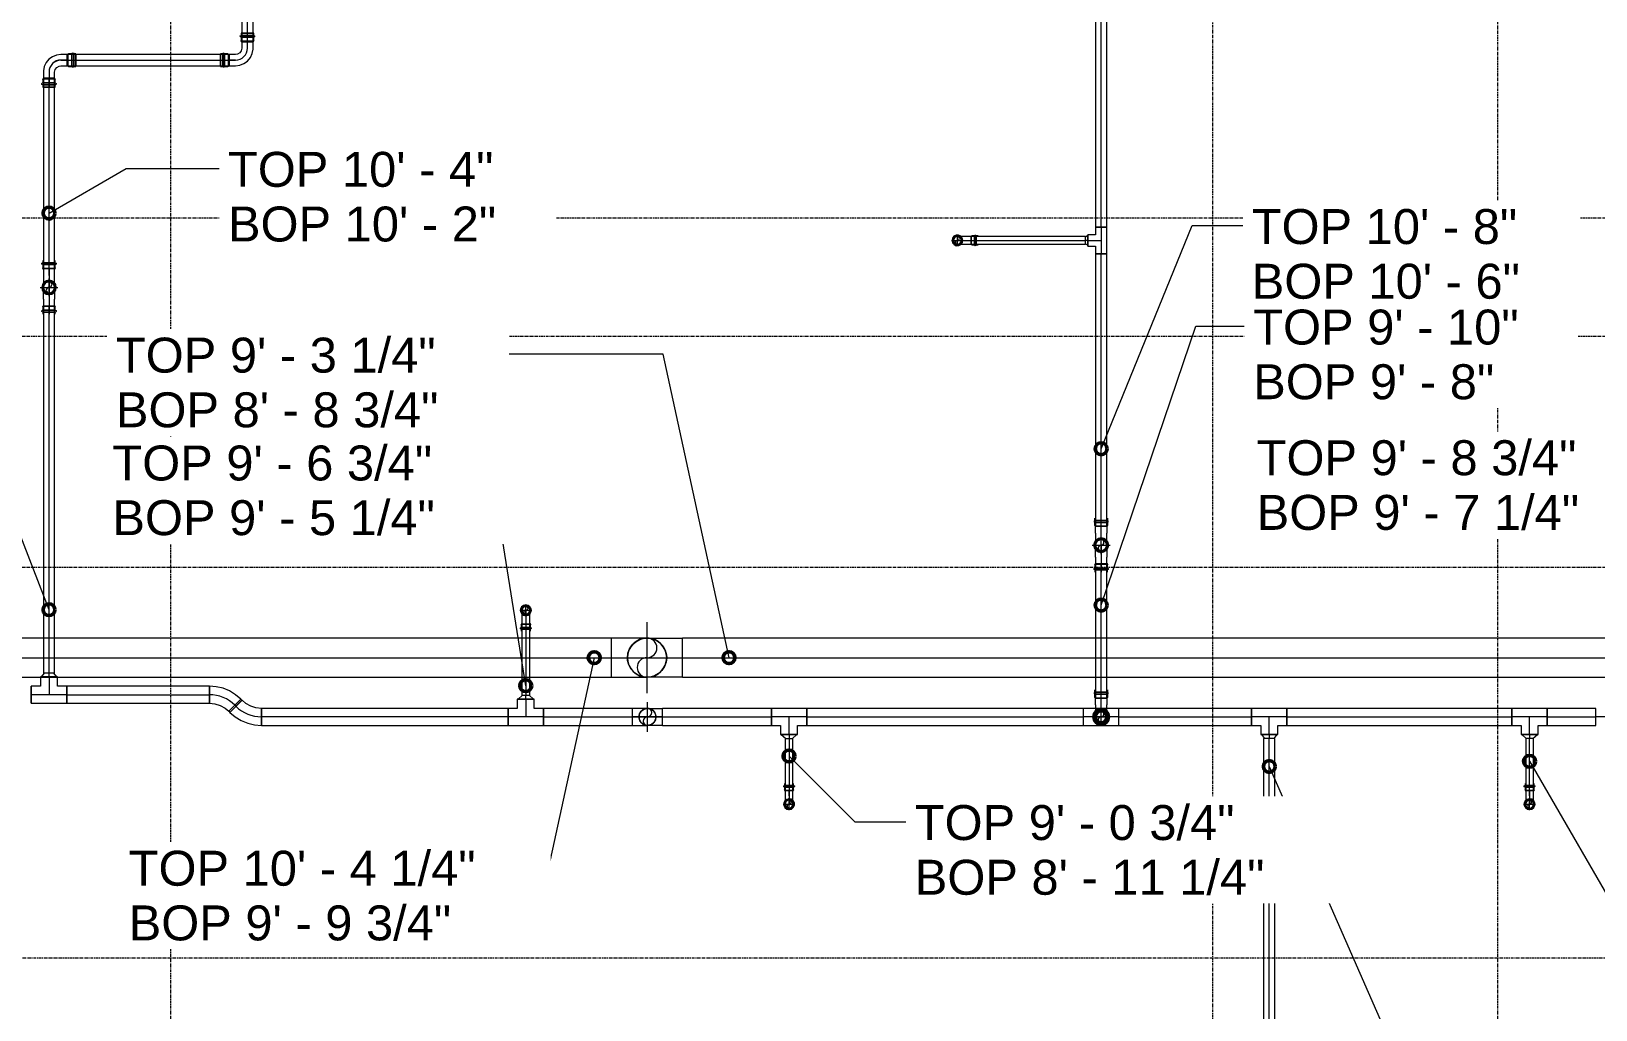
# Model space of a CAD drawing. Header units: inches. Extents: x -3679 to 241, y -496 to 1784.
# Drawn here: x -811.5 to -547.4, y 264.3 to 429.5 of the extents above; entities that cross this region are included whole.
import ezdxf

# ---------------------------------------------------------------- set-up
doc = ezdxf.new("R2010")
doc.units = ezdxf.units.IN
doc.header["$MEASUREMENT"] = 0
doc.linetypes.add('Grid Line', pattern=[0.875, 0.5, -0.125, 0.125, -0.125])
for name, color, linetype, lineweight in [('G-ANNO-DIMS', 111, 'Continuous', 9), ('P-PIPE', 3, 'Continuous', 9), ('P-PIPE-CNTR', 3, 'Continuous', 9), ('S-GRID', 1, 'Continuous', 9)]:
    doc.layers.add(name, color=color, linetype=linetype, lineweight=lineweight)
doc.styles.add('Arial_1', font='arial.ttf', dxfattribs={"height": 5.901198})

# ---------------------------------------------------------------- blocks, each defined once
blk = doc.blocks.new('Elbow - Welded - Generic - Standard-V1-MAIN LEVEL')
at = {"layer": 'P-PIPE'}
blk.add_line((-713.52, 323.74), (-713.52, 323.74), dxfattribs=at)
blk.add_line((-713.52, 323.74), (-713.52, 323.74), dxfattribs=at)
at = {"layer": 'P-PIPE', "flags": 128}
for points in [[(-707.53, 327.06), (-707.62, 327.06), (-707.9, 327.06), (-708.36, 327.06), (-708.97, 327.06), (-709.73, 327.06), (-710.6, 327.06), (-711.57, 327.06), (-712.59, 327.06), (-713.52, 327.06)], [(-713.52, 320.43), (-712.46, 320.43), (-711.44, 320.43), (-710.48, 320.43), (-709.62, 320.43), (-708.88, 320.43), (-708.29, 320.43), (-707.86, 320.43), (-707.6, 320.43), (-707.53, 320.43)]]:
    blk.add_lwpolyline(points, dxfattribs=at)
at = {"layer": 'P-PIPE'}
for start, end in [(0, 180), (180, 0)]:
    blk.add_arc((-707.53, 323.74), 3.31, start, end, dxfattribs=at)
blk = doc.blocks.new('Elbow - Welded - Generic - Standard-V2-MAIN LEVEL')
at = {"layer": 'P-PIPE'}
blk.add_line((-701.55, 323.74), (-701.55, 323.74), dxfattribs=at)
blk.add_line((-701.55, 323.74), (-701.55, 323.74), dxfattribs=at)
at = {"layer": 'P-PIPE', "flags": 128}
for points in [[(-710.84, 323.74), (-710.75, 324.52), (-710.48, 325.26), (-710.04, 325.91), (-709.45, 326.44), (-708.76, 326.82), (-708, 327.02), (-707.53, 327.06)], [(-707.53, 327.06), (-707.44, 327.06), (-707.16, 327.06), (-706.71, 327.06), (-706.09, 327.06), (-705.34, 327.06), (-704.46, 327.06), (-703.5, 327.06), (-702.47, 327.06), (-701.55, 327.06)], [(-707.53, 327.06), (-706.75, 326.96), (-706.01, 326.69), (-705.36, 326.25), (-704.83, 325.67), (-704.46, 324.98), (-704.25, 324.22), (-704.22, 323.74)], [(-707.53, 320.43), (-708.31, 320.52), (-709.05, 320.8), (-709.7, 321.24), (-710.23, 321.82), (-710.61, 322.51), (-710.81, 323.27), (-710.84, 323.74)], [(-704.22, 323.74), (-704.31, 322.96), (-704.59, 322.23), (-705.03, 321.57), (-705.61, 321.04), (-706.3, 320.67), (-707.06, 320.46), (-707.53, 320.43)], [(-701.55, 320.43), (-702.6, 320.43), (-703.62, 320.43), (-704.58, 320.43), (-705.44, 320.43), (-706.18, 320.43), (-706.77, 320.43), (-707.2, 320.43), (-707.46, 320.43), (-707.53, 320.43)]]:
    blk.add_lwpolyline(points, dxfattribs=at)
at = {"layer": 'P-PIPE'}
for start, end in [(0, 180), (180, 0)]:
    blk.add_arc((-707.53, 323.74), 3.31, start, end, dxfattribs=at)
blk = doc.blocks.new('Victaulic-VicPress316-Elbow 90-45deg Style P568_P571 - Standard-V5-MAIN LEVEL')
at = {"layer": 'P-PIPE'}
for p, q in [((-559.33, 302.52), (-559.33, 302.18)), ((-559.33, 301.89), (-559.33, 301.44)), ((-559.22, 302.52), (-559.22, 301.22)), ((-559.22, 301.33), (-559.22, 300.39)), ((-558.56, 301.33), (-559.22, 301.33)), ((-559.22, 301.33), (-558.56, 301.33)), ((-558.56, 302.52), (-558.56, 302.52)), ((-558.56, 302.52), (-558.56, 302.52)), ((-558.56, 302.52), (-558.56, 302.52)), ((-558.56, 302.52), (-558.56, 302.52)), ((-558.56, 302.18), (-558.56, 302.18)), ((-558.56, 302.18), (-558.56, 302.18)), ((-558.56, 301.89), (-558.56, 301.89)), ((-558.56, 301.89), (-558.56, 301.89)), ((-557.9, 301.33), (-558.56, 301.33)), ((-558.56, 301.33), (-557.9, 301.33)), ((-558.56, 300.39), (-558.56, 301.33)), ((-558.56, 301.22), (-558.56, 301.22)), ((-558.56, 301.22), (-558.56, 301.22)), ((-557.9, 301.22), (-557.9, 302.52)), ((-557.9, 300.39), (-557.9, 301.33)), ((-557.79, 302.18), (-557.79, 302.52)), ((-557.79, 301.44), (-557.79, 301.89)), ((-558.56, 300.39), (-558.56, 299)), ((-558.56, 299), (-558.56, 299))]:
    blk.add_line(p, q, dxfattribs=at)
at = {"layer": 'P-PIPE', "flags": 128}
for points in [[(-559.33, 301.89), (-559.45, 301.96), (-559.46, 302.1), (-559.35, 302.18), (-559.33, 302.18)], [(-559.33, 302.18), (-559.23, 302.18), (-558.98, 302.18), (-558.63, 302.18), (-558.56, 302.18)], [(-558.56, 302.18), (-558.92, 302.18), (-559.2, 302.18), (-559.32, 302.18), (-559.33, 302.18)], [(-559.33, 301.89), (-559.23, 301.89), (-558.98, 301.89), (-558.63, 301.89), (-558.56, 301.89)], [(-558.56, 301.89), (-558.92, 301.89), (-559.2, 301.89), (-559.32, 301.89), (-559.33, 301.89)], [(-559.22, 301.22), (-559.33, 301.41), (-559.33, 301.44)], [(-557.79, 302.18), (-557.89, 302.18), (-558.14, 302.18), (-558.49, 302.18), (-558.56, 302.18)], [(-558.56, 302.18), (-558.2, 302.18), (-557.92, 302.18), (-557.8, 302.18), (-557.79, 302.18)], [(-557.79, 301.89), (-557.89, 301.89), (-558.14, 301.89), (-558.49, 301.89), (-558.56, 301.89)], [(-558.56, 301.89), (-558.2, 301.89), (-557.92, 301.89), (-557.8, 301.89), (-557.79, 301.89)], [(-557.79, 301.44), (-557.88, 301.24), (-557.9, 301.22)], [(-557.79, 302.18), (-557.67, 302.11), (-557.66, 301.98), (-557.77, 301.89), (-557.79, 301.89)], [(-558.56, 299.91), (-558.96, 299.82), (-559.28, 299.56), (-559.45, 299.19), (-559.45, 298.78), (-559.26, 298.42), (-558.93, 298.17), (-558.56, 298.09)], [(-558.56, 299.77), (-558.92, 299.67), (-559.2, 299.42), (-559.32, 299.07), (-559.26, 298.7), (-559.04, 298.4), (-558.69, 298.25), (-558.56, 298.23)], [(-559.22, 300.39), (-559.22, 299.89), (-559.22, 299.46), (-559.22, 299.15), (-559.22, 299.01), (-559.22, 299)], [(-558.56, 298.09), (-558.16, 298.18), (-557.84, 298.44), (-557.67, 298.81), (-557.67, 299.22), (-557.86, 299.58), (-558.19, 299.83), (-558.56, 299.91)], [(-558.56, 298.23), (-558.2, 298.33), (-557.92, 298.58), (-557.8, 298.93), (-557.86, 299.3), (-558.08, 299.6), (-558.43, 299.75), (-558.56, 299.77)], [(-557.9, 299), (-557.9, 299.09), (-557.9, 299.36), (-557.9, 299.76), (-557.9, 300.25), (-557.9, 300.39)]]:
    blk.add_lwpolyline(points, dxfattribs=at)
at = {"layer": 'P-PIPE'}
for radius, start, end in [(0.767, 90, 270), (0.767, 90, 270), (0.767, 90, 270), (0.658, 90, 270), (0.658, 90, 270), (0.658, 90, 180), (0.658, 180, 270), (0.767, 270, 90), (0.767, 270, 90), (0.767, 270, 90), (0.658, 270, 90), (0.658, 270, 90), (0.658, 0, 90), (0.658, 270, 0)]:
    blk.add_arc((-558.56, 299), radius, start, end, dxfattribs=at)
blk = doc.blocks.new('Elbow - Welded - Generic - Standard-V6-MAIN LEVEL')
at = {"layer": 'P-PIPE'}
blk.add_line((-704.95, 313.74), (-704.95, 313.74), dxfattribs=at)
blk.add_line((-704.95, 313.74), (-704.95, 313.74), dxfattribs=at)
at = {"layer": 'P-PIPE', "flags": 128}
for points in [[(-708.91, 313.74), (-708.81, 314.25), (-708.55, 314.69), (-708.14, 315.01), (-707.65, 315.17), (-707.47, 315.18)], [(-707.47, 315.18), (-707.38, 315.18), (-707.1, 315.18), (-706.67, 315.18), (-706.11, 315.18), (-705.47, 315.18), (-704.95, 315.18)], [(-707.47, 315.18), (-706.96, 315.09), (-706.52, 314.82), (-706.2, 314.42), (-706.04, 313.92), (-706.03, 313.74)], [(-707.47, 312.31), (-707.98, 312.4), (-708.42, 312.66), (-708.74, 313.07), (-708.89, 313.56), (-708.91, 313.74)], [(-706.03, 313.74), (-706.12, 313.23), (-706.39, 312.79), (-706.8, 312.47), (-707.29, 312.32), (-707.47, 312.31)], [(-704.95, 312.31), (-705.63, 312.31), (-706.26, 312.31), (-706.79, 312.31), (-707.18, 312.31), (-707.42, 312.31), (-707.47, 312.31)]]:
    blk.add_lwpolyline(points, dxfattribs=at)
at = {"layer": 'P-PIPE'}
for start, end in [(0, 180), (180, 0)]:
    blk.add_arc((-707.47, 313.74), 1.44, start, end, dxfattribs=at)
blk = doc.blocks.new('Elbow - Welded - Generic - Standard-1127339-MAIN LEVEL')
at = {"layer": 'P-PIPE'}
blk.add_line((-332, 316.26), (-332, 316.26), dxfattribs=at)
blk.add_line((-332, 316.26), (-332, 316.26), dxfattribs=at)
at = {"layer": 'P-PIPE', "flags": 128}
for points in [[(-333.44, 316.26), (-333.44, 315.58), (-333.44, 314.95), (-333.44, 314.42), (-333.44, 314.03), (-333.44, 313.8), (-333.44, 313.74)], [(-330.56, 313.74), (-330.56, 313.84), (-330.56, 314.11), (-330.56, 314.54), (-330.56, 315.1), (-330.56, 315.75), (-330.56, 316.26)]]:
    blk.add_lwpolyline(points, dxfattribs=at)
at = {"layer": 'P-PIPE'}
for start, end in [(90, 270), (270, 90)]:
    blk.add_arc((-332, 313.74), 1.44, start, end, dxfattribs=at)
blk = doc.blocks.new('Transition - Generic - Plumbing-CW-1126388-MAIN LEVEL')
at = {"layer": 'P-PIPE'}
for radius, start, end in [(1.3125, 0, 180), (0.8125, 0, 180), (1.3125, 180, 0), (0.8125, 180, 0)]:
    blk.add_arc((-182.12, 313.742802), radius, start, end, dxfattribs=at)
blk = doc.blocks.new('Elbow - Welded - Generic - Standard-1134765-MAIN LEVEL')
at = {"layer": 'P-PIPE'}
for p, q in [((2.8, 0.77), (0.77, 2.8)), ((0.77, 2.8), (2.8, 0.77)), ((-2.52, -1.44), (-2.52, 1.44)), ((-2.52, 1.44), (-2.52, -1.44))]:
    blk.add_line(p, q, dxfattribs=at)
at = {"layer": 'P-PIPE', "flags": 128}
for points in [[(0.77, 2.8), (0.04, 2.21), (-0.78, 1.77), (-1.68, 1.51), (-2.52, 1.44)], [(-2.52, -1.44), (-1.34, -1.34), (-0.18, -1.07), (0.91, -0.61), (1.92, 0.01), (2.8, 0.77)]]:
    blk.add_lwpolyline(points, dxfattribs=at)
blk = doc.blocks.new('Victaulic-VicPress316-Elbow 90-45deg Style P568_P571 - Standard-V4-MAIN LEVEL')
at = {"layer": 'P-PIPE'}
for p, q in [((-1.06, 4.55), (-1.06, 4.17)), ((1.06, 4.55), (-1.06, 4.55)), ((-1.06, 4.55), (1.06, 4.55)), ((-1.06, 4.17), (1.06, 4.17)), ((1.06, 4.17), (-1.06, 4.17)), ((-1.06, 3.85), (-1.06, 3.29)), ((-1.06, 3.85), (1.06, 3.85)), ((1.06, 3.85), (-1.06, 3.85)), ((-0.95, 4.55), (-0.95, 3.07)), ((-0.95, 4.55), (0.95, 4.55)), ((0.95, 4.55), (-0.95, 4.55)), ((-0.95, 3.18), (-0.95, 2.02)), ((0, 3.18), (-0.95, 3.18)), ((-0.95, 3.18), (0, 3.18)), ((-0.95, 3.07), (0.95, 3.07)), ((0.95, 3.07), (-0.95, 3.07)), ((0, 3.18), (0.95, 3.18)), ((0.95, 3.18), (0, 3.18)), ((0, 2.02), (0, 3.18)), ((0.95, 3.07), (0.95, 4.55)), ((0.95, 2.02), (0.95, 3.18)), ((1.06, 4.17), (1.06, 4.55)), ((1.06, 3.29), (1.06, 3.85)), ((-4.17, 1.06), (-4.55, 1.06)), ((-4.55, 1.06), (-4.55, -1.06)), ((-4.55, -1.06), (-4.55, 1.06)), ((-3.07, 0.95), (-4.55, 0.95)), ((-4.55, -0.95), (-4.55, 0.95)), ((-4.55, 0.95), (-4.55, -0.95)), ((-4.17, -1.06), (-4.17, 1.06)), ((-4.17, 1.06), (-4.17, -1.06)), ((-3.29, 1.06), (-3.85, 1.06)), ((-3.85, -1.06), (-3.85, 1.06)), ((-3.85, 1.06), (-3.85, -1.06)), ((-2.02, 0.95), (-3.18, 0.95)), ((-3.18, 0), (-3.18, 0.95)), ((-3.18, 0.95), (-3.18, 0)), ((-3.07, -0.95), (-3.07, 0.95)), ((-3.07, 0.95), (-3.07, -0.95)), ((-4.55, -0.95), (-3.07, -0.95)), ((-4.55, -1.06), (-4.17, -1.06)), ((-3.85, -1.06), (-3.29, -1.06)), ((-3.18, 0), (-3.18, -0.95)), ((-3.18, -0.95), (-3.18, 0)), ((-2.02, 0), (-3.18, 0)), ((-3.18, -0.95), (-2.02, -0.95))]:
    blk.add_line(p, q, dxfattribs=at)
at = {"layer": 'P-PIPE', "flags": 128}
for points in [[(-1.06, 3.85), (-1.2, 3.92), (-1.21, 4.08), (-1.08, 4.17), (-1.06, 4.17)], [(1.06, 4.17), (0.97, 4.17), (0.71, 4.17), (0.32, 4.17), (-0.12, 4.17), (-0.54, 4.17), (-0.86, 4.17), (-1.04, 4.17), (-1.06, 4.17)], [(-1.06, 4.17), (-0.97, 4.17), (-0.71, 4.17), (-0.32, 4.17), (0.12, 4.17), (0.54, 4.17), (0.86, 4.17), (1.04, 4.17), (1.06, 4.17)], [(-1.06, 3.85), (-0.97, 3.85), (-0.71, 3.85), (-0.32, 3.85), (0.12, 3.85), (0.54, 3.85), (0.86, 3.85), (1.04, 3.85), (1.06, 3.85)], [(1.06, 3.85), (0.97, 3.85), (0.71, 3.85), (0.32, 3.85), (-0.12, 3.85), (-0.54, 3.85), (-0.86, 3.85), (-1.04, 3.85), (-1.06, 3.85)], [(-0.95, 3.07), (-1.06, 3.26), (-1.06, 3.29)], [(1.06, 3.29), (0.97, 3.09), (0.95, 3.07)], [(1.06, 4.17), (1.2, 4.1), (1.21, 3.94), (1.08, 3.85), (1.06, 3.85)], [(-4.17, 1.06), (-4.1, 1.2), (-3.94, 1.21), (-3.85, 1.08), (-3.85, 1.06)], [(-4.17, 1.06), (-4.17, 0.97), (-4.17, 0.71), (-4.17, 0.32), (-4.17, -0.12), (-4.17, -0.54), (-4.17, -0.86), (-4.17, -1.04), (-4.17, -1.06)], [(-4.17, -1.06), (-4.17, -0.97), (-4.17, -0.71), (-4.17, -0.32), (-4.17, 0.12), (-4.17, 0.54), (-4.17, 0.86), (-4.17, 1.04), (-4.17, 1.06)], [(-3.85, -1.06), (-3.85, -0.97), (-3.85, -0.71), (-3.85, -0.32), (-3.85, 0.12), (-3.85, 0.54), (-3.85, 0.86), (-3.85, 1.04), (-3.85, 1.06)], [(-3.85, 1.06), (-3.85, 0.97), (-3.85, 0.71), (-3.85, 0.32), (-3.85, -0.12), (-3.85, -0.54), (-3.85, -0.86), (-3.85, -1.04), (-3.85, -1.06)], [(-3.29, 1.06), (-3.09, 0.97), (-3.07, 0.95)], [(-0.95, 2.02), (-1.04, 1.58), (-1.3, 1.22), (-1.69, 1), (-2.02, 0.95)], [(-2.02, -0.95), (-1.28, -0.86), (-0.59, -0.58), (0.02, -0.15), (0.49, 0.43), (0.81, 1.1), (0.94, 1.83), (0.95, 2.02)], [(-3.85, -1.06), (-3.92, -1.2), (-4.08, -1.21), (-4.17, -1.08), (-4.17, -1.06)], [(-3.07, -0.95), (-3.26, -1.06), (-3.29, -1.06)]]:
    blk.add_lwpolyline(points, dxfattribs=at)
at = {"layer": 'P-PIPE'}
blk.add_arc((-2.02, 2.02), 2.02, 270, 0, dxfattribs=at)
blk = doc.blocks.new('Victaulic-VicPress316-Elbow 90-45deg Style P568_P571 - Standard-V3-MAIN LEVEL')
at = {"layer": 'P-PIPE'}
for p, q in [((-201.6, 167.03), (-201.6, 167.03)), ((-201.6, 167.03), (-201.6, 165.02)), ((-202.65, 163.74), (-202.65, 163.18)), ((-202.55, 165.02), (-202.55, 163.85)), ((-202.55, 163.96), (-202.55, 162.48)), ((-202.55, 163.85), (-201.6, 163.85)), ((-201.6, 163.85), (-202.55, 163.85)), ((-201.6, 165.02), (-201.6, 163.85)), ((-201.6, 163.96), (-201.6, 163.96)), ((-201.6, 163.96), (-201.6, 163.96)), ((-201.6, 163.85), (-200.65, 163.85)), ((-200.65, 163.85), (-201.6, 163.85)), ((-200.65, 163.85), (-200.65, 165.02)), ((-200.65, 162.48), (-200.65, 163.96)), ((-200.54, 163.18), (-200.54, 163.74)), ((-202.65, 162.86), (-202.65, 162.48)), ((-201.6, 163.18), (-201.6, 163.18)), ((-201.6, 163.18), (-201.6, 163.18)), ((-201.6, 162.86), (-201.6, 162.86)), ((-201.6, 162.86), (-201.6, 162.86)), ((-201.6, 162.48), (-201.6, 162.48)), ((-201.6, 162.48), (-201.6, 162.48)), ((-201.6, 162.48), (-201.6, 162.48)), ((-201.6, 162.48), (-201.6, 162.48)), ((-200.54, 162.48), (-200.54, 162.86))]:
    blk.add_line(p, q, dxfattribs=at)
at = {"layer": 'P-PIPE', "flags": 128}
for points in [[(-201.6, 168.25), (-202.06, 168.16), (-202.46, 167.9), (-202.72, 167.5), (-202.82, 167.04), (-202.73, 166.57), (-202.47, 166.17), (-202.07, 165.9), (-201.61, 165.81), (-201.6, 165.81)], [(-202.55, 167.03), (-202.45, 167.44), (-202.19, 167.77), (-201.82, 167.95), (-201.6, 167.98)], [(-201.6, 166.08), (-202, 166.17), (-202.33, 166.43), (-202.52, 166.81), (-202.55, 167.03)], [(-202.55, 165.02), (-202.55, 165.62), (-202.55, 166.17), (-202.55, 166.61), (-202.55, 166.91), (-202.55, 167.03), (-202.55, 167.03)], [(-201.6, 165.81), (-201.13, 165.9), (-200.73, 166.16), (-200.47, 166.56), (-200.37, 167.02), (-200.46, 167.49), (-200.72, 167.89), (-201.12, 168.16), (-201.58, 168.25), (-201.6, 168.25)], [(-201.6, 167.98), (-201.19, 167.89), (-200.86, 167.63), (-200.67, 167.25), (-200.65, 167.03)], [(-200.65, 167.03), (-200.74, 166.62), (-201, 166.29), (-201.37, 166.11), (-201.6, 166.08)], [(-200.65, 167.03), (-200.65, 166.94), (-200.65, 166.67), (-200.65, 166.24), (-200.65, 165.71), (-200.65, 165.11), (-200.65, 165.02)], [(-202.65, 163.74), (-202.57, 163.94), (-202.55, 163.96)], [(-200.65, 163.96), (-200.54, 163.77), (-200.54, 163.74)], [(-202.65, 162.86), (-202.79, 162.93), (-202.8, 163.09), (-202.68, 163.18), (-202.65, 163.18)], [(-202.65, 163.18), (-202.56, 163.18), (-202.3, 163.18), (-201.92, 163.18), (-201.6, 163.18)], [(-201.6, 163.18), (-202.03, 163.18), (-202.38, 163.18), (-202.6, 163.18), (-202.65, 163.18)], [(-202.65, 162.86), (-202.56, 162.86), (-202.3, 162.86), (-201.92, 162.86), (-201.6, 162.86)], [(-201.6, 162.86), (-202.03, 162.86), (-202.38, 162.86), (-202.6, 162.86), (-202.65, 162.86)], [(-200.54, 163.18), (-200.63, 163.18), (-200.89, 163.18), (-201.27, 163.18), (-201.6, 163.18)], [(-201.6, 163.18), (-201.16, 163.18), (-200.81, 163.18), (-200.59, 163.18), (-200.54, 163.18)], [(-200.54, 162.86), (-200.63, 162.86), (-200.89, 162.86), (-201.27, 162.86), (-201.6, 162.86)], [(-201.6, 162.86), (-201.16, 162.86), (-200.81, 162.86), (-200.59, 162.86), (-200.54, 162.86)], [(-200.54, 163.18), (-200.4, 163.11), (-200.39, 162.95), (-200.51, 162.86), (-200.54, 162.86)]]:
    blk.add_lwpolyline(points, dxfattribs=at)
at = {"layer": 'P-PIPE'}
for radius, start, end in [(1.06, 90, 270), (1.06, 90, 270), (1.06, 90, 270), (0.95, 90, 270), (0.95, 90, 270), (0.95, 90, 180), (0.95, 180, 270), (1.06, 270, 90), (1.06, 270, 90), (1.06, 270, 90), (0.95, 270, 90), (0.95, 270, 90), (0.95, 0, 90), (0.95, 270, 0)]:
    blk.add_arc((-201.6, 167.03), radius, start, end, dxfattribs=at)
blk = doc.blocks.new('Victaulic-VicPress316-Elbow 90-45deg Style P568_P571 - Standard-523083-MAIN LEVEL')
at = {"layer": 'P-PIPE'}
for p, q in [((-436.17, 302.52), (-436.17, 302.18)), ((-436.17, 301.89), (-436.17, 301.44)), ((-436.06, 302.52), (-436.06, 301.22)), ((-436.06, 301.33), (-436.06, 300.39)), ((-436.06, 301.33), (-435.41, 301.33)), ((-435.41, 301.33), (-436.06, 301.33)), ((-435.41, 302.52), (-435.41, 302.52)), ((-435.41, 302.52), (-435.41, 302.52)), ((-435.41, 302.52), (-435.41, 302.52)), ((-435.41, 302.52), (-435.41, 302.52)), ((-435.41, 302.18), (-435.41, 302.18)), ((-435.41, 302.18), (-435.41, 302.18)), ((-435.41, 301.89), (-435.41, 301.89)), ((-435.41, 301.89), (-435.41, 301.89)), ((-435.41, 301.33), (-434.75, 301.33)), ((-434.75, 301.33), (-435.41, 301.33)), ((-435.41, 300.39), (-435.41, 301.33)), ((-435.41, 301.22), (-435.41, 301.22)), ((-435.41, 301.22), (-435.41, 301.22)), ((-434.75, 301.22), (-434.75, 302.52)), ((-434.75, 300.39), (-434.75, 301.33)), ((-434.64, 302.18), (-434.64, 302.52)), ((-434.64, 301.44), (-434.64, 301.89)), ((-435.41, 299), (-435.41, 300.39)), ((-435.41, 299), (-435.41, 299))]:
    blk.add_line(p, q, dxfattribs=at)
at = {"layer": 'P-PIPE', "flags": 128}
for points in [[(-436.17, 301.89), (-436.29, 301.96), (-436.3, 302.1), (-436.19, 302.18), (-436.17, 302.18)], [(-436.17, 302.18), (-436.08, 302.18), (-435.83, 302.18), (-435.47, 302.18), (-435.41, 302.18)], [(-435.41, 302.18), (-435.77, 302.18), (-436.05, 302.18), (-436.17, 302.18), (-436.17, 302.18)], [(-436.17, 301.89), (-436.08, 301.89), (-435.83, 301.89), (-435.47, 301.89), (-435.41, 301.89)], [(-435.41, 301.89), (-435.77, 301.89), (-436.05, 301.89), (-436.17, 301.89), (-436.17, 301.89)], [(-436.06, 301.22), (-436.17, 301.41), (-436.17, 301.44)], [(-434.64, 302.18), (-434.73, 302.18), (-434.98, 302.18), (-435.34, 302.18), (-435.41, 302.18)], [(-435.41, 302.18), (-435.04, 302.18), (-434.76, 302.18), (-434.64, 302.18), (-434.64, 302.18)], [(-434.64, 301.89), (-434.73, 301.89), (-434.98, 301.89), (-435.34, 301.89), (-435.41, 301.89)], [(-435.41, 301.89), (-435.04, 301.89), (-434.76, 301.89), (-434.64, 301.89), (-434.64, 301.89)], [(-434.64, 301.44), (-434.73, 301.24), (-434.75, 301.22)], [(-434.64, 302.18), (-434.52, 302.11), (-434.51, 301.98), (-434.62, 301.89), (-434.64, 301.89)], [(-435.41, 299.91), (-435.8, 299.82), (-436.12, 299.56), (-436.3, 299.19), (-436.29, 298.78), (-436.1, 298.42), (-435.78, 298.17), (-435.41, 298.09)], [(-435.41, 299.77), (-435.77, 299.67), (-436.05, 299.42), (-436.17, 299.07), (-436.11, 298.7), (-435.88, 298.4), (-435.54, 298.25), (-435.41, 298.23)], [(-436.06, 300.39), (-436.06, 299.89), (-436.06, 299.46), (-436.06, 299.15), (-436.06, 299.01), (-436.06, 299)], [(-435.41, 298.09), (-435.01, 298.18), (-434.69, 298.44), (-434.51, 298.81), (-434.52, 299.22), (-434.71, 299.58), (-435.03, 299.83), (-435.41, 299.91)], [(-435.41, 298.23), (-435.04, 298.33), (-434.76, 298.58), (-434.64, 298.93), (-434.7, 299.3), (-434.93, 299.6), (-435.27, 299.75), (-435.41, 299.77)], [(-434.75, 299), (-434.75, 299.09), (-434.75, 299.36), (-434.75, 299.76), (-434.75, 300.25), (-434.75, 300.39)]]:
    blk.add_lwpolyline(points, dxfattribs=at)
at = {"layer": 'P-PIPE'}
for radius, start, end in [(0.767, 90, 270), (0.767, 90, 270), (0.767, 90, 270), (0.657, 90, 270), (0.657, 90, 270), (0.657, 90, 180), (0.657, 180, 270), (0.767, 270, 90), (0.767, 270, 90), (0.767, 270, 90), (0.658, 270, 90), (0.658, 270, 90), (0.658, 0, 90), (0.658, 270, 0)]:
    blk.add_arc((-435.41, 299), radius, start, end, dxfattribs=at)
blk = doc.blocks.new('Victaulic-VicPress316-Elbow 90-45deg Style P568_P571 - Standard-1125944-MAIN LEVEL')
at = {"layer": 'P-PIPE'}
for p, q in [((-202.65, 171.58), (-202.65, 171.2)), ((-202.65, 170.88), (-202.65, 170.32)), ((-202.55, 171.58), (-202.55, 170.1)), ((-202.55, 170.21), (-202.55, 169.05)), ((-201.6, 170.21), (-202.55, 170.21)), ((-202.55, 170.21), (-201.6, 170.21)), ((-201.6, 171.58), (-201.6, 171.58)), ((-201.6, 171.58), (-201.6, 171.58)), ((-201.6, 171.58), (-201.6, 171.58)), ((-201.6, 171.58), (-201.6, 171.58)), ((-201.6, 171.2), (-201.6, 171.2)), ((-201.6, 171.2), (-201.6, 171.2)), ((-201.6, 170.88), (-201.6, 170.88)), ((-201.6, 170.88), (-201.6, 170.88)), ((-200.65, 170.21), (-201.6, 170.21)), ((-201.6, 170.21), (-200.65, 170.21)), ((-201.6, 169.05), (-201.6, 170.21)), ((-201.6, 170.1), (-201.6, 170.1)), ((-201.6, 170.1), (-201.6, 170.1)), ((-201.6, 169.05), (-201.6, 167.03)), ((-200.65, 170.1), (-200.65, 171.58)), ((-200.65, 169.05), (-200.65, 170.21)), ((-200.54, 171.2), (-200.54, 171.58)), ((-200.54, 170.32), (-200.54, 170.88)), ((-201.6, 167.03), (-201.6, 167.03))]:
    blk.add_line(p, q, dxfattribs=at)
at = {"layer": 'P-PIPE', "flags": 128}
for points in [[(-202.65, 170.88), (-202.79, 170.95), (-202.8, 171.11), (-202.68, 171.2), (-202.65, 171.2)], [(-202.65, 171.2), (-202.56, 171.2), (-202.3, 171.2), (-201.92, 171.2), (-201.6, 171.2)], [(-201.6, 171.2), (-202.03, 171.2), (-202.38, 171.2), (-202.6, 171.2), (-202.65, 171.2)], [(-202.65, 170.88), (-202.56, 170.88), (-202.3, 170.88), (-201.92, 170.88), (-201.6, 170.88)], [(-201.6, 170.88), (-202.03, 170.88), (-202.38, 170.88), (-202.6, 170.88), (-202.65, 170.88)], [(-202.55, 170.1), (-202.65, 170.29), (-202.65, 170.32)], [(-202.55, 169.05), (-202.55, 168.44), (-202.55, 167.89), (-202.55, 167.45), (-202.55, 167.15), (-202.55, 167.03), (-202.55, 167.03)], [(-200.54, 171.2), (-200.63, 171.2), (-200.89, 171.2), (-201.27, 171.2), (-201.6, 171.2)], [(-201.6, 171.2), (-201.16, 171.2), (-200.81, 171.2), (-200.59, 171.2), (-200.54, 171.2)], [(-200.54, 170.88), (-200.63, 170.88), (-200.89, 170.88), (-201.27, 170.88), (-201.6, 170.88)], [(-201.6, 170.88), (-201.16, 170.88), (-200.81, 170.88), (-200.59, 170.88), (-200.54, 170.88)], [(-200.54, 170.32), (-200.62, 170.12), (-200.65, 170.1)], [(-200.65, 167.03), (-200.65, 167.12), (-200.65, 167.39), (-200.65, 167.82), (-200.65, 168.35), (-200.65, 168.95), (-200.65, 169.05)], [(-200.54, 171.2), (-200.4, 171.13), (-200.39, 170.97), (-200.51, 170.88), (-200.54, 170.88)], [(-201.6, 168.25), (-202.06, 168.16), (-202.46, 167.9), (-202.72, 167.5), (-202.82, 167.04), (-202.73, 166.57), (-202.47, 166.17), (-202.07, 165.9), (-201.61, 165.81), (-201.6, 165.81)], [(-201.6, 168.09), (-202.03, 168), (-202.38, 167.74), (-202.6, 167.35), (-202.65, 166.91), (-202.51, 166.49), (-202.21, 166.17), (-201.8, 165.99), (-201.6, 165.97)], [(-201.6, 165.81), (-201.13, 165.9), (-200.73, 166.16), (-200.47, 166.56), (-200.37, 167.02), (-200.46, 167.49), (-200.72, 167.89), (-201.12, 168.16), (-201.58, 168.25), (-201.6, 168.25)], [(-201.6, 165.97), (-201.16, 166.06), (-200.81, 166.32), (-200.59, 166.71), (-200.54, 167.15), (-200.68, 167.57), (-200.98, 167.89), (-201.39, 168.07), (-201.6, 168.09)]]:
    blk.add_lwpolyline(points, dxfattribs=at)
at = {"layer": 'P-PIPE'}
for radius, start, end in [(1.06, 90, 270), (1.06, 90, 270), (1.06, 90, 270), (0.95, 90, 270), (0.95, 90, 270), (0.95, 90, 180), (0.95, 180, 270), (1.06, 270, 90), (1.06, 270, 90), (1.06, 270, 90), (0.95, 270, 90), (0.95, 270, 90), (0.95, 0, 90), (0.95, 270, 0)]:
    blk.add_arc((-201.6, 167.03), radius, start, end, dxfattribs=at)

msp = doc.modelspace()

# ---------------------------------------------------------------- linework, layer by layer
at = {"layer": 'G-ANNO-DIMS'}
for p, q in [((-808.48, 398.8), (-795.43, 406.34)), ((-795.43, 406.34), (-779.77, 406.34)), ((-630.88, 359.01), (-615.51, 396.68)), ((-615.51, 396.68), (-606.96, 396.68)), ((-630.88, 332.62), (-614.89, 379.7)), ((-614.89, 379.7), (-606.71, 379.7)), ((-704.79, 374.96), (-741.63, 374.96)), ((-693.69, 323.74), (-704.79, 374.96)), ((-808.48, 331.84), (-818.13, 356.76)), ((-734.04, 356.76), (-742.22, 356.76)), ((-728, 319.01), (-734.04, 356.76)), ((-540.83, 357.64), (-549.07, 357.64)), ((-716.45, 323.74), (-724.18, 288.33)), ((-683.56, 307.13), (-672.47, 296.04)), ((-602.5, 305.37), (-574.69, 241.96)), ((-558.56, 306.24), (-535.88, 266.95)), ((-672.47, 296.04), (-663.84, 296.04)), ((-724.18, 288.33), (-735.39, 288.33))]:
    msp.add_line(p, q, dxfattribs=at)
at = {"layer": 'G-ANNO-DIMS', "lineweight": 50}
for centre in [(-808.48, 398.8), (-630.88, 359.01), (-808.48, 331.84), (-630.88, 332.62), (-716.45, 323.74), (-693.69, 323.74), (-728, 319.01), (-683.56, 307.13), (-602.5, 305.37), (-558.56, 306.24)]:
    msp.add_circle(centre, 1, dxfattribs=at)
at = {"layer": 'P-PIPE'}
for p, q in [((-631.83, 493.78), (-631.83, 396.44)), ((-629.93, 396.44), (-629.93, 493.78)), ((-775.93, 490), (-775.93, 427.81)), ((-774.03, 427.81), (-774.03, 490)), ((-774.03, 427.81), (-775.93, 427.81)), ((-778.16, 425.58), (-805.3, 425.58)), ((-805.3, 423.68), (-805.3, 425.58)), ((-778.16, 423.68), (-778.16, 425.58)), ((-805.3, 423.68), (-778.16, 423.68)), ((-809.43, 421.45), (-809.43, 389.44)), ((-807.53, 421.45), (-809.43, 421.45)), ((-807.53, 389.44), (-807.53, 421.45)), ((-629.93, 396.44), (-631.83, 396.44)), ((-631.83, 396.44), (-631.83, 395.14)), ((-631.83, 396.44), (-629.92, 396.44)), ((-629.92, 396.44), (-631.83, 396.44)), ((-629.92, 391.95), (-629.92, 396.44)), ((-633.53, 394.85), (-652.81, 394.85)), ((-652.81, 393.53), (-652.81, 394.85)), ((-652.81, 393.53), (-633.53, 393.53)), ((-633.12, 395), (-633.53, 394.75)), ((-633.53, 393.53), (-633.53, 394.85)), ((-633.53, 393.63), (-633.12, 393.38)), ((-631.83, 395.14), (-633.12, 395.14)), ((-633.12, 395.14), (-633.12, 393.24)), ((-633.12, 393.24), (-633.12, 395.14)), ((-633.12, 393.24), (-631.83, 393.24)), ((-631.83, 393.24), (-631.83, 391.95)), ((-631.83, 391.95), (-629.92, 391.95)), ((-629.92, 391.95), (-631.83, 391.95)), ((-631.83, 391.95), (-631.83, 345.92)), ((-629.93, 391.95), (-631.83, 391.95)), ((-629.93, 345.92), (-629.93, 391.95)), ((-807.53, 389.44), (-809.43, 389.44)), ((-809.43, 383.08), (-809.43, 321.14)), ((-807.53, 383.08), (-809.43, 383.08)), ((-807.53, 321.14), (-807.53, 383.08)), ((-629.93, 345.92), (-631.83, 345.92)), ((-631.83, 339.56), (-631.83, 316.92)), ((-629.93, 339.56), (-631.83, 339.56)), ((-629.93, 316.92), (-629.93, 339.56)), ((-728.66, 329.41), (-728.66, 317.39)), ((-728.66, 329.41), (-727.34, 329.41)), ((-727.34, 317.39), (-727.34, 329.41)), ((-713.52, 327.06), (-990.02, 327.06)), ((-713.52, 320.43), (-713.52, 327.06)), ((-289.63, 327.06), (-701.55, 327.06)), ((-701.55, 320.43), (-701.55, 327.06)), ((-990.02, 320.43), (-713.52, 320.43)), ((-809.92, 320.48), (-809.92, 318.93)), ((-807.04, 320.48), (-809.92, 320.48)), ((-809.92, 320.48), (-807.04, 320.48)), ((-809.29, 321.14), (-809.79, 320.48)), ((-807.53, 321.14), (-809.43, 321.14)), ((-807.17, 320.48), (-807.67, 321.14)), ((-807.04, 318.93), (-807.04, 320.48)), ((-701.55, 320.43), (-289.63, 320.43)), ((-809.92, 318.93), (-811.47, 318.93)), ((-811.47, 318.93), (-811.47, 316.06)), ((-811.47, 316.06), (-811.47, 318.93)), ((-805.49, 318.93), (-807.04, 318.93)), ((-781.41, 318.93), (-805.49, 318.93)), ((-805.49, 316.06), (-805.49, 318.93)), ((-805.49, 318.93), (-805.49, 316.06)), ((-805.49, 316.06), (-805.49, 318.93)), ((-781.41, 316.06), (-781.41, 318.93)), ((-728.56, 317.39), (-729.31, 316.73)), ((-728.66, 317.39), (-727.34, 317.39)), ((-726.69, 316.73), (-727.44, 317.39)), ((-629.93, 316.92), (-631.83, 316.92)), ((-811.47, 316.06), (-805.49, 316.06)), ((-805.49, 316.06), (-781.41, 316.06)), ((-778.13, 314.69), (-776.1, 316.73)), ((-778.13, 314.69), (-777.94, 314.51)), ((-777.94, 314.51), (-775.91, 316.54)), ((-775.91, 316.54), (-776.1, 316.73)), ((-730.99, 315.18), (-772.62, 315.18)), ((-772.62, 315.18), (-772.62, 312.31)), ((-730.99, 315.18), (-730.99, 312.31)), ((-729.44, 315.18), (-730.99, 315.18)), ((-730.99, 315.18), (-730.99, 312.31)), ((-730.99, 312.31), (-730.99, 315.18)), ((-729.44, 316.73), (-729.44, 315.18)), ((-726.56, 316.73), (-729.44, 316.73)), ((-729.44, 316.73), (-726.56, 316.73)), ((-726.56, 315.18), (-726.56, 316.73)), ((-725.01, 315.18), (-726.56, 315.18)), ((-709.99, 315.18), (-725.01, 315.18)), ((-725.01, 312.31), (-725.01, 315.18)), ((-725.01, 315.18), (-725.01, 312.31)), ((-725.01, 312.31), (-725.01, 315.18)), ((-709.99, 312.31), (-709.99, 315.18)), ((-686.55, 315.18), (-704.95, 315.18)), ((-704.95, 312.31), (-704.95, 315.18)), ((-680.57, 315.18), (-686.55, 315.18)), ((-686.55, 312.31), (-686.55, 315.18)), ((-686.55, 315.18), (-686.55, 312.31)), ((-686.55, 312.31), (-686.55, 315.18)), ((-633.87, 315.18), (-680.57, 315.18)), ((-680.57, 312.31), (-680.57, 315.18)), ((-680.57, 312.31), (-680.57, 315.18)), ((-680.57, 315.18), (-680.57, 312.31)), ((-627.88, 315.18), (-633.87, 315.18)), ((-633.87, 312.31), (-633.87, 315.18)), ((-605.49, 315.18), (-627.88, 315.18)), ((-627.88, 312.31), (-627.88, 315.18)), ((-599.51, 315.18), (-605.49, 315.18)), ((-605.49, 312.31), (-605.49, 315.18)), ((-605.49, 315.18), (-605.49, 312.31)), ((-605.49, 312.31), (-605.49, 315.18)), ((-561.55, 315.18), (-599.51, 315.18)), ((-599.51, 312.31), (-599.51, 315.18)), ((-599.51, 312.31), (-599.51, 315.18)), ((-599.51, 315.18), (-599.51, 312.31)), ((-555.57, 315.18), (-561.55, 315.18)), ((-561.55, 312.31), (-561.55, 315.18)), ((-561.55, 315.18), (-561.55, 312.31)), ((-561.55, 312.31), (-561.55, 315.18)), ((-555.57, 312.31), (-555.57, 315.18)), ((-555.57, 315.18), (-555.57, 312.31)), ((-547.4, 315.18), (-555.57, 315.18)), ((-555.57, 312.31), (-555.57, 315.18)), ((-547.4, 312.31), (-547.4, 315.18)), ((-772.62, 312.31), (-730.99, 312.31)), ((-730.99, 312.31), (-725.01, 312.31)), ((-725.01, 312.31), (-709.99, 312.31)), ((-704.95, 312.31), (-686.55, 312.31)), ((-686.55, 312.31), (-685, 312.31)), ((-685, 312.31), (-685, 310.75)), ((-682.12, 312.31), (-680.57, 312.31)), ((-682.12, 310.75), (-682.12, 312.31)), ((-680.57, 312.31), (-633.87, 312.31)), ((-633.87, 312.31), (-627.88, 312.31)), ((-627.88, 312.31), (-605.49, 312.31)), ((-605.49, 312.31), (-603.94, 312.31)), ((-603.94, 312.31), (-603.94, 310.75)), ((-601.06, 312.31), (-599.51, 312.31)), ((-601.06, 310.75), (-601.06, 312.31)), ((-599.51, 312.31), (-561.55, 312.31)), ((-561.55, 312.31), (-560, 312.31)), ((-560, 312.31), (-560, 310.75)), ((-557.12, 312.31), (-555.57, 312.31)), ((-557.12, 310.75), (-557.12, 312.31)), ((-555.57, 312.31), (-547.4, 312.31)), ((-682.12, 310.75), (-685, 310.75)), ((-685, 310.75), (-682.12, 310.75)), ((-684.87, 310.75), (-684.12, 310.09)), ((-684.22, 310.09), (-684.22, 301.33)), ((-684.22, 310.09), (-682.9, 310.09)), ((-683, 310.09), (-682.25, 310.75)), ((-682.9, 301.33), (-682.9, 310.09)), ((-601.06, 310.75), (-603.94, 310.75)), ((-603.94, 310.75), (-601.06, 310.75)), ((-603.81, 310.75), (-603.31, 310.09)), ((-603.45, 310.09), (-603.45, 215.82)), ((-601.55, 310.09), (-603.45, 310.09)), ((-601.69, 310.09), (-601.19, 310.75)), ((-601.55, 215.82), (-601.55, 310.09)), ((-557.12, 310.75), (-560, 310.75)), ((-560, 310.75), (-557.12, 310.75)), ((-559.87, 310.75), (-559.12, 310.09)), ((-559.22, 310.09), (-559.22, 301.33)), ((-557.9, 310.09), (-559.22, 310.09)), ((-558, 310.09), (-557.25, 310.75)), ((-557.9, 301.33), (-557.9, 310.09)), ((-684.22, 301.33), (-682.9, 301.33)), ((-557.9, 301.33), (-559.22, 301.33))]:
    msp.add_line(p, q, dxfattribs=at)
for centre, radius, start, end in [((-655.14, 394.19), 0.657, 0, 180), ((-655.14, 394.19), 0.658, 180, 0), ((-655.14, 393.86), 0.329, 90, 270), ((-655.14, 394.52), 0.329, 270, 90), ((-808.48, 386.26), 0.95, 0, 180), ((-808.48, 386.26), 0.95, 180, 0), ((-808.48, 385.79), 0.475, 90, 270), ((-808.48, 386.74), 0.475, 270, 90), ((-630.88, 342.74), 0.95, 0, 180), ((-630.88, 343.21), 0.475, 270, 90), ((-630.88, 342.74), 0.95, 180, 0), ((-630.88, 342.26), 0.475, 90, 270), ((-728, 331.74), 0.658, 0, 180), ((-728, 331.74), 0.658, 180, 0), ((-728, 331.41), 0.329, 90, 270), ((-728, 332.07), 0.329, 270, 90), ((-707.53, 323.74), 3.31, 0, 180), ((-707.53, 325.4), 1.66, 270, 90), ((-707.53, 323.74), 3.31, 180, 0), ((-707.53, 322.09), 1.66, 90, 270), ((-707.47, 313.74), 1.44, 0, 180), ((-707.47, 314.46), 0.719, 270, 90), ((-630.88, 313.74), 1.44, 0, 180), ((-630.88, 313.74), 0.95, 0, 180), ((-630.88, 314.22), 0.475, 270, 90), ((-707.47, 313.74), 1.44, 180, 0), ((-707.47, 313.02), 0.719, 90, 270), ((-630.88, 313.74), 1.44, 180, 0), ((-630.88, 313.74), 0.95, 180, 0), ((-630.88, 313.27), 0.475, 90, 270), ((-683.56, 299), 0.658, 0, 180), ((-683.56, 299), 0.658, 180, 0), ((-683.56, 298.67), 0.329, 90, 270), ((-683.56, 299.33), 0.329, 270, 90), ((-558.56, 299), 0.658, 0, 180), ((-558.56, 299), 0.658, 180, 0), ((-558.56, 298.67), 0.329, 90, 270), ((-558.56, 299.33), 0.329, 270, 90)]:
    msp.add_arc(centre, radius, start, end, dxfattribs=at)
at = {"layer": 'P-PIPE-CNTR'}
for p, q in [((-630.88, 396.44), (-630.88, 493.78)), ((-630.88, 396.44), (-630.88, 493.78)), ((-774.98, 427.81), (-774.98, 490)), ((-774.98, 427.81), (-774.98, 490)), ((-774.98, 426.65), (-774.98, 429.18)), ((-774.98, 426.65), (-774.98, 427.81)), ((-808.48, 422.62), (-808.48, 421.45)), ((-808.48, 422.62), (-808.48, 420.08)), ((-805.3, 424.63), (-806.46, 424.63)), ((-805.3, 424.63), (-778.16, 424.63)), ((-805.3, 424.63), (-778.16, 424.63)), ((-778.16, 424.63), (-777, 424.63)), ((-808.48, 389.44), (-808.48, 421.45)), ((-808.48, 389.44), (-808.48, 421.45)), ((-630.88, 396.44), (-630.88, 391.95)), ((-656.14, 394.19), (-654.14, 394.19)), ((-655.14, 393.19), (-655.14, 395.19)), ((-655.14, 394.19), (-653.75, 394.19)), ((-653.75, 394.19), (-652.81, 394.19)), ((-653.75, 394.19), (-651.62, 394.19)), ((-652.81, 394.19), (-633.53, 394.19)), ((-652.81, 394.19), (-633.53, 394.19)), ((-633.12, 394.19), (-633.53, 394.19)), ((-633.12, 394.19), (-630.88, 394.19)), ((-630.88, 345.92), (-630.88, 391.95)), ((-630.88, 345.92), (-630.88, 391.95)), ((-808.48, 389.44), (-808.48, 388.28)), ((-808.48, 388.28), (-808.48, 386.26)), ((-809.98, 386.26), (-806.98, 386.26)), ((-808.48, 384.76), (-808.48, 387.76)), ((-808.48, 386.26), (-808.48, 384.25)), ((-808.48, 384.25), (-808.48, 383.08)), ((-808.48, 384.25), (-808.48, 381.71)), ((-808.48, 321.14), (-808.48, 383.08)), ((-808.48, 321.14), (-808.48, 383.08)), ((-630.88, 344.75), (-630.88, 347.29)), ((-630.88, 344.75), (-630.88, 345.92)), ((-630.88, 342.74), (-630.88, 344.75)), ((-630.88, 341.24), (-630.88, 344.24)), ((-632.38, 342.74), (-629.38, 342.74)), ((-630.88, 342.74), (-630.88, 340.72)), ((-630.88, 340.72), (-630.88, 339.56)), ((-630.88, 340.72), (-630.88, 338.19)), ((-630.88, 316.92), (-630.88, 339.56)), ((-630.88, 316.92), (-630.88, 339.56)), ((-728, 330.74), (-728, 332.74)), ((-729, 331.74), (-727, 331.74)), ((-728, 331.74), (-728, 330.35)), ((-728, 330.35), (-728, 329.41)), ((-728, 330.35), (-728, 328.22)), ((-728, 329.41), (-728, 317.39)), ((-728, 329.41), (-728, 317.39)), ((-707.53, 317.74), (-707.53, 329.74)), ((-990.02, 323.74), (-713.52, 323.74)), ((-990.02, 323.74), (-713.52, 323.74)), ((-713.53, 323.74), (-701.53, 323.74)), ((-713.52, 323.74), (-707.53, 323.74)), ((-707.53, 323.74), (-701.55, 323.74)), ((-701.55, 323.74), (-289.63, 323.74)), ((-701.55, 323.74), (-289.63, 323.74)), ((-808.48, 320.48), (-808.48, 321.14)), ((-808.48, 320.48), (-808.48, 317.49)), ((-805.49, 317.49), (-811.47, 317.49)), ((-805.49, 317.49), (-781.41, 317.49)), ((-805.49, 317.49), (-781.41, 317.49)), ((-728, 316.73), (-728, 317.39)), ((-630.88, 315.76), (-630.88, 318.29)), ((-630.88, 315.76), (-630.88, 316.92)), ((-777.11, 315.71), (-776.93, 315.52)), ((-777.11, 315.71), (-776.93, 315.52)), ((-728, 316.73), (-728, 313.74)), ((-707.47, 311.24), (-707.47, 316.24)), ((-630.88, 313.74), (-630.88, 315.76)), ((-630.88, 312.24), (-630.88, 315.24)), ((-730.99, 313.74), (-772.62, 313.74)), ((-730.99, 313.74), (-772.62, 313.74)), ((-725.01, 313.74), (-730.99, 313.74)), ((-725.01, 313.74), (-709.99, 313.74)), ((-725.01, 313.74), (-709.99, 313.74)), ((-707.47, 313.74), (-709.99, 313.74)), ((-709.97, 313.74), (-704.97, 313.74)), ((-704.95, 313.74), (-707.47, 313.74)), ((-704.95, 313.74), (-686.55, 313.74)), ((-704.95, 313.74), (-686.55, 313.74)), ((-680.57, 313.74), (-686.55, 313.74)), ((-683.56, 310.75), (-683.56, 313.74)), ((-680.57, 313.74), (-633.87, 313.74)), ((-680.57, 313.74), (-633.87, 313.74)), ((-627.88, 313.74), (-633.87, 313.74)), ((-632.38, 313.74), (-629.38, 313.74)), ((-627.88, 313.74), (-605.49, 313.74)), ((-627.88, 313.74), (-605.49, 313.74)), ((-599.51, 313.74), (-605.49, 313.74)), ((-602.5, 310.75), (-602.5, 313.74)), ((-599.51, 313.74), (-561.55, 313.74)), ((-599.51, 313.74), (-561.55, 313.74)), ((-555.57, 313.74), (-561.55, 313.74)), ((-558.56, 310.75), (-558.56, 313.74)), ((-555.57, 313.74), (-547.4, 313.74)), ((-555.57, 313.74), (-547.4, 313.74)), ((-541.41, 313.74), (-547.4, 313.74)), ((-683.56, 310.75), (-683.56, 310.09)), ((-683.56, 310.09), (-683.56, 301.33)), ((-683.56, 310.09), (-683.56, 301.33)), ((-602.5, 310.75), (-602.5, 310.09)), ((-602.5, 215.82), (-602.5, 310.09)), ((-602.5, 215.82), (-602.5, 310.09)), ((-558.56, 310.75), (-558.56, 310.09)), ((-558.56, 301.33), (-558.56, 310.09)), ((-558.56, 301.33), (-558.56, 310.09)), ((-683.56, 301.33), (-683.56, 300.39)), ((-558.56, 301.33), (-558.56, 300.39)), ((-684.56, 299), (-682.56, 299)), ((-683.56, 300.39), (-683.56, 299)), ((-683.56, 298), (-683.56, 300)), ((-559.56, 299), (-557.56, 299)), ((-558.56, 300.39), (-558.56, 299)), ((-558.56, 298), (-558.56, 300))]:
    msp.add_line(p, q, dxfattribs=at)
for centre, radius, start, end in [((-777, 426.65), 2.02, 270, 0), ((-806.46, 422.62), 2.02, 90, 180), ((-781.41, 311.41), 6.08, 45, 90), ((-772.62, 319.83), 6.08, 225, 270)]:
    msp.add_arc(centre, radius, start, end, dxfattribs=at)
at = {"layer": 'S-GRID', "linetype": 'Grid Line'}
for p, q in [((-788, 1771.74), (-788, -484.26)), ((-612, -484.26), (-612, 1771.74)), ((-564, 1771.74), (-564, -484.26)), ((-3666.39, 398), (228, 398)), ((-3666.39, 378), (228, 378)), ((-3666.39, 339), (226, 339)), ((228, 273), (-3666.39, 273))]:
    msp.add_line(p, q, dxfattribs=at)

# ---------------------------------------------------------------- block references
at = {"layer": 'P-PIPE'}
for name, p in [('Victaulic-VicPress316-Elbow 90-45deg Style P568_P571 - Standard-V4-MAIN LEVEL', (-774.98, 424.63)), ('Victaulic-VicPress316-Elbow 90-45deg Style P568_P571 - Standard-1125944-MAIN LEVEL', (-606.88, 219.23)), ('Victaulic-VicPress316-Elbow 90-45deg Style P568_P571 - Standard-V3-MAIN LEVEL', (-606.88, 219.23)), ('Victaulic-VicPress316-Elbow 90-45deg Style P568_P571 - Standard-V3-MAIN LEVEL', (-429.28, 175.7)), ('Elbow - Welded - Generic - Standard-V1-MAIN LEVEL', (0, 0)), ('Elbow - Welded - Generic - Standard-V2-MAIN LEVEL', (0, 0)), ('Elbow - Welded - Generic - Standard-V6-MAIN LEVEL', (0, 0)), ('Victaulic-VicPress316-Elbow 90-45deg Style P568_P571 - Standard-V5-MAIN LEVEL', (-125, 0)), ('Victaulic-VicPress316-Elbow 90-45deg Style P568_P571 - Standard-V5-MAIN LEVEL', (0, 0))]:
    msp.add_blockref(name, p, dxfattribs=at)
for name, p, rotation in [('Victaulic-VicPress316-Elbow 90-45deg Style P568_P571 - Standard-V4-MAIN LEVEL', (-808.48, 424.63), 180), ('Victaulic-VicPress316-Elbow 90-45deg Style P568_P571 - Standard-523083-MAIN LEVEL', (-954.14, -41.21), 270), ('Victaulic-VicPress316-Elbow 90-45deg Style P568_P571 - Standard-523083-MAIN LEVEL', (-1163.4, 630.74), 180), ('Elbow - Welded - Generic - Standard-1134765-MAIN LEVEL', (-778.89, 317.49), 134.9999999999018), ('Elbow - Welded - Generic - Standard-1134765-MAIN LEVEL', (-775.14, 313.74), 314.9999999998495), ('Elbow - Welded - Generic - Standard-1127339-MAIN LEVEL', (-393.73, 645.74), 90), ('Transition - Generic - Plumbing-CW-1126388-MAIN LEVEL', (-813, 627.49), 180)]:
    msp.add_blockref(name, p, dxfattribs=dict(at, rotation=rotation))
at = {"layer": 'P-PIPE', "extrusion": (0, 0, -1), "rotation": 180}
for p in [(429.28, 509.77), (429.28, 480.77)]:
    msp.add_blockref('Victaulic-VicPress316-Elbow 90-45deg Style P568_P571 - Standard-V3-MAIN LEVEL', p, dxfattribs=at)

# ---------------------------------------------------------------- next in the draw order: texts
at = {"layer": 'G-ANNO-DIMS', "char_height": 5.9012, "attachment_point": 1, "line_spacing_factor": 0.938532, "style": 'Arial_1', "bg_fill": 3, "box_fill_scale": 1.25, "bg_fill_color": 0, "bg_fill_transparency": 0}
for s, insert, width in [('TOP 10\' - 4"\\PBOP 10\' - 2"', (-778.27, 409.14), 53.928), ('TOP 9\' - 10"\\PBOP 9\' - 8"', (-605.21, 382.51), 53.352), ('TOP 9\' - 3 1/4"\\PBOP 8\' - 8 3/4"', (-797.19, 377.77), 64.872), ('TOP 9\' - 8 3/4"\\PBOP 9\' - 7 1/4"', (-604.63, 360.45), 64.872), ('TOP 9\' - 0 3/4"\\PBOP 8\' - 11 1/4"', (-662.34, 298.85), 70.344), ('TOP 10\' - 4 1/4"\\PBOP 9\' - 9 3/4"', (-795.03, 291.14), 69.768)]:
    msp.add_mtext(s, dxfattribs=dict(at, insert=insert, width=width))

# ---------------------------------------------------------------- next in the draw order: texts
for s, insert, width in [('TOP 10\' - 8"\\PBOP 10\' - 6"', (-605.46, 399.48), 53.928), ('TOP 9\' - 6 3/4"\\PBOP 9\' - 5 1/4"', (-797.78, 359.56), 64.872)]:
    msp.add_mtext(s, dxfattribs=dict(at, insert=insert, width=width))

doc.saveas('drawing.dxf')
